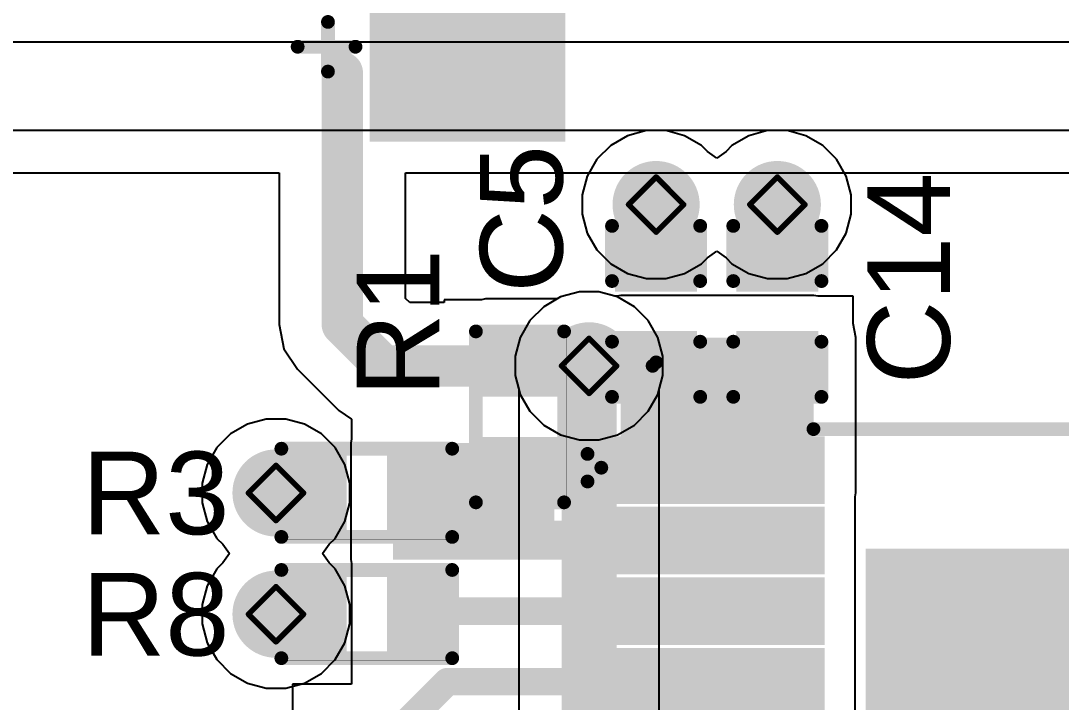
# Model space of a CAD drawing. Header units: inches. Extents: x -17.5 to 14.7, y -6.2 to 5.9.
# Drawn here: x 0.4479 to 0.8254, y 3.0005 to 3.2476 of the extents above; entities that cross this region are included whole.
import ezdxf

# ---------------------------------------------------------------- set-up
doc = ezdxf.new("R2010")
doc.units = ezdxf.units.IN
doc.header["$MEASUREMENT"] = 0
for name, color, linetype in [('Bottom Layer', 5, 'Continuous'), ('Bottom Solder', 6, 'Continuous'), ('Drill Drawing', 1, 'Continuous'), ('Ground Layer', 76, 'Continuous'), ('Power Layer', 16, 'Continuous'), ('Top Layer', 1, 'Continuous'), ('Top Overlay', 2, 'Continuous'), ('Top Paste', 8, 'Continuous'), ('Top Solder', 216, 'Continuous'), ('Via Holes', 16, 'Continuous')]:
    doc.layers.add(name, color=color, linetype=linetype)
doc.styles.add('Arial', font='', dxfattribs={"height": 0.2})
doc.styles.get('Arial').set_extended_font_data('Arial')

# ---------------------------------------------------------------- blocks, each defined once
blk = doc.blocks.new('20_HTSSOP_82')
at = {"layer": 'Top Layer'}
for points in [[(-0.15196845, 0.1234252), (-0.08188975, 0.1234252), (-0.08188975, 0.1068898), (-0.15196845, 0.1068898)], [(-0.15196845, 0.0978346), (-0.08188975, 0.0978346), (-0.08188975, 0.0812992), (-0.15196845, 0.0812992)], [(-0.0590551, 0.08267715), (0.0590551, 0.08267715), (0.0590551, -0.08267715), (-0.0590551, -0.08267715)], [(-0.15196845, 0.0722441), (-0.08188975, 0.0722441), (-0.08188975, 0.0557087), (-0.15196845, 0.0557087)], [(-0.15196845, 0.0466535), (-0.08188975, 0.0466535), (-0.08188975, 0.0301181), (-0.15196845, 0.0301181)]]:
    blk.add_hatch(color=1, dxfattribs=at).paths.add_polyline_path(points)
at = {"layer": 'Top Paste'}
for points in [[(-0.15196845, 0.1234252), (-0.08188975, 0.1234252), (-0.08188975, 0.1068898), (-0.15196845, 0.1068898)], [(-0.15196845, 0.0978346), (-0.08188975, 0.0978346), (-0.08188975, 0.0812992), (-0.15196845, 0.0812992)], [(-0.0590551, 0.08267715), (0.0590551, 0.08267715), (0.0590551, -0.08267715), (-0.0590551, -0.08267715)], [(-0.15196845, 0.0722441), (-0.08188975, 0.0722441), (-0.08188975, 0.0557087), (-0.15196845, 0.0557087)], [(-0.15196845, 0.0466535), (-0.08188975, 0.0466535), (-0.08188975, 0.0301181), (-0.15196845, 0.0301181)]]:
    blk.add_hatch(color=8, dxfattribs=at).paths.add_polyline_path(points)
at = {"layer": 'Top Solder'}
for points in [[(-0.15596845, 0.1274252), (-0.07788975, 0.1274252), (-0.07788975, 0.1028898), (-0.15596845, 0.1028898)], [(-0.15596845, 0.1018346), (-0.07788975, 0.1018346), (-0.07788975, 0.0772992), (-0.15596845, 0.0772992)], [(-0.0630551, 0.08667715), (0.0630551, 0.08667715), (0.0630551, -0.08667715), (-0.0630551, -0.08667715)], [(-0.15596845, 0.0762441), (-0.07788975, 0.0762441), (-0.07788975, 0.0517087), (-0.15596845, 0.0517087)], [(-0.15596845, 0.0506535), (-0.07788975, 0.0506535), (-0.07788975, 0.0261181), (-0.15596845, 0.0261181)]]:
    blk.add_hatch(color=216, dxfattribs=at).paths.add_polyline_path(points)
at = {"layer": 'Top Overlay'}
for points in [[(-0.082, 0.13, 0.005, 0.005, 0), (0.077, 0.13, 0.005, 0.005, 0)], [(-0.164, 0.121, 0.005, 0.005, 0), (-0.159, 0.116, 0.005, 0.005, 0)], [(-0.164, 0.111, 0.005, 0.005, 0), (-0.164, 0.121, 0.005, 0.005, 0)], [(-0.164, 0.111, 0.005, 0.005, 0), (-0.159, 0.116, 0.005, 0.005, 0)]]:
    blk.add_lwpolyline(points, format="xyseb", dxfattribs=at)
for points in [[(-0.08325, 0.13, 0.0025, 0.0025, 1), (-0.08075, 0.13, 0.0025, 0.0025, 1)], [(-0.16525, 0.121, 0.0025, 0.0025, 1), (-0.16275, 0.121, 0.0025, 0.0025, 1)], [(-0.16525, 0.121, 0.0025, 0.0025, 1), (-0.16275, 0.121, 0.0025, 0.0025, 1)], [(-0.16025, 0.116, 0.0025, 0.0025, 1), (-0.15775, 0.116, 0.0025, 0.0025, 1)], [(-0.16025, 0.116, 0.0025, 0.0025, 1), (-0.15775, 0.116, 0.0025, 0.0025, 1)], [(-0.16525, 0.111, 0.0025, 0.0025, 1), (-0.16275, 0.111, 0.0025, 0.0025, 1)], [(-0.16525, 0.111, 0.0025, 0.0025, 1), (-0.16275, 0.111, 0.0025, 0.0025, 1)]]:
    blk.add_lwpolyline(points, format="xyseb", close=True, dxfattribs=at)
blk = doc.blocks.new('R___0402_120')
at = {"layer": 'Top Layer'}
for points in [[(-0.0275, -0.0125), (-0.0275, 0.0125), (-0.009499999999999998, 0.0125), (-0.009500000000000001, -0.0125)], [(0.009499999999999998, -0.0125), (0.009500000000000001, 0.0125), (0.0275, 0.0125), (0.0275, -0.0125)]]:
    blk.add_hatch(color=1, dxfattribs=at).paths.add_polyline_path(points)
at = {"layer": 'Top Paste'}
for points in [[(-0.0275, -0.0125), (-0.0275, 0.0125), (-0.009499999999999998, 0.0125), (-0.009500000000000001, -0.0125)], [(0.009499999999999998, -0.0125), (0.009500000000000001, 0.0125), (0.0275, 0.0125), (0.0275, -0.0125)]]:
    blk.add_hatch(color=8, dxfattribs=at).paths.add_polyline_path(points)
at = {"layer": 'Top Solder'}
for points in [[(-0.0296654, -0.0146654), (-0.0296654, 0.0146654), (-0.007334599999999998, 0.0146654), (-0.007334600000000002, -0.0146654)], [(0.007334599999999998, -0.0146654), (0.007334600000000002, 0.0146654), (0.0296654, 0.0146654), (0.0296654, -0.0146654)]]:
    blk.add_hatch(color=216, dxfattribs=at).paths.add_polyline_path(points)
at = {"layer": 'Top Overlay'}
for points in [[(-0.031, -0.016, 0.005, 0.005, 0), (-0.031, 0.016, 0.005, 0.005, 0)], [(-0.031, 0.016, 0.005, 0.005, 0), (0.031, 0.016, 0.005, 0.005, 0)], [(0.031, -0.016, 0.005, 0.005, 0), (0.031, 0.016, 0.005, 0.005, 0)], [(-0.031, -0.016, 0.005, 0.005, 0), (0.031, -0.016, 0.005, 0.005, 0)], [(-0.032, -0.017, 0.000127, 0.000127, 0), (0.032, -0.017, 0.000127, 0.000127, 0)]]:
    blk.add_lwpolyline(points, format="xyseb", dxfattribs=at)
for points in [[(-0.03225, 0.016, 0.0025, 0.0025, 1), (-0.02975, 0.016, 0.0025, 0.0025, 1)], [(-0.03225, 0.016, 0.0025, 0.0025, 1), (-0.02975, 0.016, 0.0025, 0.0025, 1)], [(0.02975, 0.016, 0.0025, 0.0025, 1), (0.03225, 0.016, 0.0025, 0.0025, 1)], [(0.02975, 0.016, 0.0025, 0.0025, 1), (0.03225, 0.016, 0.0025, 0.0025, 1)], [(-0.03225, -0.016, 0.0025, 0.0025, 1), (-0.02975, -0.016, 0.0025, 0.0025, 1)], [(-0.03225, -0.016, 0.0025, 0.0025, 1), (-0.02975, -0.016, 0.0025, 0.0025, 1)], [(0.02975, -0.016, 0.0025, 0.0025, 1), (0.03225, -0.016, 0.0025, 0.0025, 1)], [(0.02975, -0.016, 0.0025, 0.0025, 1), (0.03225, -0.016, 0.0025, 0.0025, 1)], [(-0.0320317, -0.017, 6.35e-05, 6.35e-05, 1), (-0.0319683, -0.017, 6.35e-05, 6.35e-05, 1)], [(0.0319683, -0.017, 6.35e-05, 6.35e-05, 1), (0.0320317, -0.017, 6.35e-05, 6.35e-05, 1)]]:
    blk.add_lwpolyline(points, format="xyseb", close=True, dxfattribs=at)
blk = doc.blocks.new('R___0402_125')
at = {"layer": 'Top Layer'}
for points in [[(-0.0275, -0.0125), (-0.0275, 0.0125), (-0.009499999999999998, 0.0125), (-0.009500000000000001, -0.0125)], [(0.009499999999999998, -0.0125), (0.009500000000000001, 0.0125), (0.0275, 0.0125), (0.0275, -0.0125)]]:
    blk.add_hatch(color=1, dxfattribs=at).paths.add_polyline_path(points)
at = {"layer": 'Top Paste'}
for points in [[(-0.0275, -0.0125), (-0.0275, 0.0125), (-0.009499999999999998, 0.0125), (-0.009500000000000001, -0.0125)], [(0.009499999999999998, -0.0125), (0.009500000000000001, 0.0125), (0.0275, 0.0125), (0.0275, -0.0125)]]:
    blk.add_hatch(color=8, dxfattribs=at).paths.add_polyline_path(points)
at = {"layer": 'Top Solder'}
for points in [[(-0.0296654, -0.0146654), (-0.0296654, 0.0146654), (-0.007334599999999998, 0.0146654), (-0.007334600000000002, -0.0146654)], [(0.007334599999999998, -0.0146654), (0.007334600000000002, 0.0146654), (0.0296654, 0.0146654), (0.0296654, -0.0146654)]]:
    blk.add_hatch(color=216, dxfattribs=at).paths.add_polyline_path(points)
at = {"layer": 'Top Overlay'}
for points in [[(-0.031, -0.016, 0.005, 0.005, 0), (-0.031, 0.016, 0.005, 0.005, 0)], [(-0.031, 0.016, 0.005, 0.005, 0), (0.031, 0.016, 0.005, 0.005, 0)], [(0.031, -0.016, 0.005, 0.005, 0), (0.031, 0.016, 0.005, 0.005, 0)], [(-0.031, -0.016, 0.005, 0.005, 0), (0.031, -0.016, 0.005, 0.005, 0)], [(-0.032, -0.017, 0.000127, 0.000127, 0), (0.032, -0.017, 0.000127, 0.000127, 0)]]:
    blk.add_lwpolyline(points, format="xyseb", dxfattribs=at)
for points in [[(-0.03225, 0.016, 0.0025, 0.0025, 1), (-0.02975, 0.016, 0.0025, 0.0025, 1)], [(-0.03225, 0.016, 0.0025, 0.0025, 1), (-0.02975, 0.016, 0.0025, 0.0025, 1)], [(0.02975, 0.016, 0.0025, 0.0025, 1), (0.03225, 0.016, 0.0025, 0.0025, 1)], [(0.02975, 0.016, 0.0025, 0.0025, 1), (0.03225, 0.016, 0.0025, 0.0025, 1)], [(-0.03225, -0.016, 0.0025, 0.0025, 1), (-0.02975, -0.016, 0.0025, 0.0025, 1)], [(-0.03225, -0.016, 0.0025, 0.0025, 1), (-0.02975, -0.016, 0.0025, 0.0025, 1)], [(0.02975, -0.016, 0.0025, 0.0025, 1), (0.03225, -0.016, 0.0025, 0.0025, 1)], [(0.02975, -0.016, 0.0025, 0.0025, 1), (0.03225, -0.016, 0.0025, 0.0025, 1)], [(-0.0320317, -0.017, 6.35e-05, 6.35e-05, 1), (-0.0319683, -0.017, 6.35e-05, 6.35e-05, 1)], [(0.0319683, -0.017, 6.35e-05, 6.35e-05, 1), (0.0320317, -0.017, 6.35e-05, 6.35e-05, 1)]]:
    blk.add_lwpolyline(points, format="xyseb", close=True, dxfattribs=at)
blk = doc.blocks.new('R___0402_127')
at = {"layer": 'Top Layer'}
for points in [[(-0.0275, -0.0125), (-0.0275, 0.0125), (-0.009499999999999998, 0.0125), (-0.009500000000000001, -0.0125)], [(0.009499999999999998, -0.0125), (0.009500000000000001, 0.0125), (0.0275, 0.0125), (0.0275, -0.0125)]]:
    blk.add_hatch(color=1, dxfattribs=at).paths.add_polyline_path(points)
at = {"layer": 'Top Paste'}
for points in [[(-0.0275, -0.0125), (-0.0275, 0.0125), (-0.009499999999999998, 0.0125), (-0.009500000000000001, -0.0125)], [(0.009499999999999998, -0.0125), (0.009500000000000001, 0.0125), (0.0275, 0.0125), (0.0275, -0.0125)]]:
    blk.add_hatch(color=8, dxfattribs=at).paths.add_polyline_path(points)
at = {"layer": 'Top Solder'}
for points in [[(-0.0296654, -0.0146654), (-0.0296654, 0.0146654), (-0.007334599999999998, 0.0146654), (-0.007334600000000002, -0.0146654)], [(0.007334599999999998, -0.0146654), (0.007334600000000002, 0.0146654), (0.0296654, 0.0146654), (0.0296654, -0.0146654)]]:
    blk.add_hatch(color=216, dxfattribs=at).paths.add_polyline_path(points)
at = {"layer": 'Top Overlay'}
for points in [[(-0.031, 0.016, 0.005, 0.005, 0), (0.031, 0.016, 0.005, 0.005, 0)], [(-0.031, 0.016, 0.005, 0.005, 0), (-0.031, -0.016, 0.005, 0.005, 0)], [(0.031, 0.016, 0.005, 0.005, 0), (0.031, -0.016, 0.005, 0.005, 0)], [(-0.031, -0.016, 0.005, 0.005, 0), (0.031, -0.016, 0.005, 0.005, 0)], [(-0.032, -0.017, 0.000127, 0.000127, 0), (0.032, -0.017, 0.000127, 0.000127, 0)]]:
    blk.add_lwpolyline(points, format="xyseb", dxfattribs=at)
for points in [[(-0.03225, 0.016, 0.0025, 0.0025, 1), (-0.02975, 0.016, 0.0025, 0.0025, 1)], [(-0.03225, 0.016, 0.0025, 0.0025, 1), (-0.02975, 0.016, 0.0025, 0.0025, 1)], [(0.02975, 0.016, 0.0025, 0.0025, 1), (0.03225, 0.016, 0.0025, 0.0025, 1)], [(0.02975, 0.016, 0.0025, 0.0025, 1), (0.03225, 0.016, 0.0025, 0.0025, 1)], [(-0.03225, -0.016, 0.0025, 0.0025, 1), (-0.02975, -0.016, 0.0025, 0.0025, 1)], [(-0.03225, -0.016, 0.0025, 0.0025, 1), (-0.02975, -0.016, 0.0025, 0.0025, 1)], [(0.02975, -0.016, 0.0025, 0.0025, 1), (0.03225, -0.016, 0.0025, 0.0025, 1)], [(0.02975, -0.016, 0.0025, 0.0025, 1), (0.03225, -0.016, 0.0025, 0.0025, 1)], [(-0.0320317, -0.017, 6.35e-05, 6.35e-05, 1), (-0.0319683, -0.017, 6.35e-05, 6.35e-05, 1)], [(0.0319683, -0.017, 6.35e-05, 6.35e-05, 1), (0.0320317, -0.017, 6.35e-05, 6.35e-05, 1)]]:
    blk.add_lwpolyline(points, format="xyseb", close=True, dxfattribs=at)
blk = doc.blocks.new('C___0402_205')
at = {"layer": 'Top Layer'}
for points in [[(-0.0275, -0.0125), (-0.0275, 0.0125), (-0.009500000000000003, 0.0125), (-0.009499999999999996, -0.0125)], [(0.009500000000000003, -0.0125), (0.009499999999999996, 0.0125), (0.0275, 0.0125), (0.0275, -0.0125)]]:
    blk.add_hatch(color=1, dxfattribs=at).paths.add_polyline_path(points)
at = {"layer": 'Top Paste'}
for points in [[(-0.0275, -0.0125), (-0.0275, 0.0125), (-0.009500000000000003, 0.0125), (-0.009499999999999996, -0.0125)], [(0.009500000000000003, -0.0125), (0.009499999999999996, 0.0125), (0.0275, 0.0125), (0.0275, -0.0125)]]:
    blk.add_hatch(color=8, dxfattribs=at).paths.add_polyline_path(points)
at = {"layer": 'Top Solder'}
for points in [[(-0.0298622, -0.0148622), (-0.0298622, 0.0148622), (-0.007137800000000003, 0.0148622), (-0.007137799999999997, -0.0148622)], [(0.007137800000000003, -0.0148622), (0.007137799999999997, 0.0148622), (0.0298622, 0.0148622), (0.0298622, -0.0148622)]]:
    blk.add_hatch(color=216, dxfattribs=at).paths.add_polyline_path(points)
at = {"layer": 'Top Overlay'}
for points in [[(-0.011, 0.016, 0.005, 0.005, 0), (-0.031, 0.016, 0.005, 0.005, 0)], [(-0.031, -0.016, 0.005, 0.005, 0), (-0.031, 0.016, 0.005, 0.005, 0)], [(0.031, 0.016, 0.005, 0.005, 0), (0.011, 0.016, 0.005, 0.005, 0)], [(0.031, -0.016, 0.005, 0.005, 0), (0.031, 0.016, 0.005, 0.005, 0)], [(-0.011, -0.016, 0.005, 0.005, 0), (-0.031, -0.016, 0.005, 0.005, 0)], [(0.031, -0.016, 0.005, 0.005, 0), (0.011, -0.016, 0.005, 0.005, 0)]]:
    blk.add_lwpolyline(points, format="xyseb", dxfattribs=at)
for points in [[(-0.03225, 0.016, 0.0025, 0.0025, 1), (-0.02975, 0.016, 0.0025, 0.0025, 1)], [(-0.03225, 0.016, 0.0025, 0.0025, 1), (-0.02975, 0.016, 0.0025, 0.0025, 1)], [(-0.01225, 0.016, 0.0025, 0.0025, 1), (-0.00975, 0.016, 0.0025, 0.0025, 1)], [(0.00975, 0.016, 0.0025, 0.0025, 1), (0.01225, 0.016, 0.0025, 0.0025, 1)], [(0.02975, 0.016, 0.0025, 0.0025, 1), (0.03225, 0.016, 0.0025, 0.0025, 1)], [(0.02975, 0.016, 0.0025, 0.0025, 1), (0.03225, 0.016, 0.0025, 0.0025, 1)], [(-0.03225, -0.016, 0.0025, 0.0025, 1), (-0.02975, -0.016, 0.0025, 0.0025, 1)], [(-0.03225, -0.016, 0.0025, 0.0025, 1), (-0.02975, -0.016, 0.0025, 0.0025, 1)], [(-0.01225, -0.016, 0.0025, 0.0025, 1), (-0.00975, -0.016, 0.0025, 0.0025, 1)], [(0.00975, -0.016, 0.0025, 0.0025, 1), (0.01225, -0.016, 0.0025, 0.0025, 1)], [(0.02975, -0.016, 0.0025, 0.0025, 1), (0.03225, -0.016, 0.0025, 0.0025, 1)], [(0.02975, -0.016, 0.0025, 0.0025, 1), (0.03225, -0.016, 0.0025, 0.0025, 1)]]:
    blk.add_lwpolyline(points, format="xyseb", close=True, dxfattribs=at)
blk = doc.blocks.new('C___0402_214')
at = {"layer": 'Top Layer'}
for points in [[(-0.0275, -0.0125), (-0.0275, 0.0125), (-0.009500000000000003, 0.0125), (-0.009499999999999996, -0.0125)], [(0.009500000000000003, -0.0125), (0.009499999999999996, 0.0125), (0.0275, 0.0125), (0.0275, -0.0125)]]:
    blk.add_hatch(color=1, dxfattribs=at).paths.add_polyline_path(points)
at = {"layer": 'Top Paste'}
for points in [[(-0.0275, -0.0125), (-0.0275, 0.0125), (-0.009500000000000003, 0.0125), (-0.009499999999999996, -0.0125)], [(0.009500000000000003, -0.0125), (0.009499999999999996, 0.0125), (0.0275, 0.0125), (0.0275, -0.0125)]]:
    blk.add_hatch(color=8, dxfattribs=at).paths.add_polyline_path(points)
at = {"layer": 'Top Solder'}
for points in [[(-0.0298622, -0.0148622), (-0.0298622, 0.0148622), (-0.007137800000000003, 0.0148622), (-0.007137799999999997, -0.0148622)], [(0.007137800000000003, -0.0148622), (0.007137799999999997, 0.0148622), (0.0298622, 0.0148622), (0.0298622, -0.0148622)]]:
    blk.add_hatch(color=216, dxfattribs=at).paths.add_polyline_path(points)
at = {"layer": 'Top Overlay'}
for points in [[(-0.011, 0.016, 0.005, 0.005, 0), (-0.031, 0.016, 0.005, 0.005, 0)], [(-0.031, -0.016, 0.005, 0.005, 0), (-0.031, 0.016, 0.005, 0.005, 0)], [(0.031, 0.016, 0.005, 0.005, 0), (0.011, 0.016, 0.005, 0.005, 0)], [(0.031, -0.016, 0.005, 0.005, 0), (0.031, 0.016, 0.005, 0.005, 0)], [(-0.011, -0.016, 0.005, 0.005, 0), (-0.031, -0.016, 0.005, 0.005, 0)], [(0.031, -0.016, 0.005, 0.005, 0), (0.011, -0.016, 0.005, 0.005, 0)]]:
    blk.add_lwpolyline(points, format="xyseb", dxfattribs=at)
for points in [[(-0.03225, 0.016, 0.0025, 0.0025, 1), (-0.02975, 0.016, 0.0025, 0.0025, 1)], [(-0.03225, 0.016, 0.0025, 0.0025, 1), (-0.02975, 0.016, 0.0025, 0.0025, 1)], [(-0.01225, 0.016, 0.0025, 0.0025, 1), (-0.00975, 0.016, 0.0025, 0.0025, 1)], [(0.00975, 0.016, 0.0025, 0.0025, 1), (0.01225, 0.016, 0.0025, 0.0025, 1)], [(0.02975, 0.016, 0.0025, 0.0025, 1), (0.03225, 0.016, 0.0025, 0.0025, 1)], [(0.02975, 0.016, 0.0025, 0.0025, 1), (0.03225, 0.016, 0.0025, 0.0025, 1)], [(-0.03225, -0.016, 0.0025, 0.0025, 1), (-0.02975, -0.016, 0.0025, 0.0025, 1)], [(-0.03225, -0.016, 0.0025, 0.0025, 1), (-0.02975, -0.016, 0.0025, 0.0025, 1)], [(-0.01225, -0.016, 0.0025, 0.0025, 1), (-0.00975, -0.016, 0.0025, 0.0025, 1)], [(0.00975, -0.016, 0.0025, 0.0025, 1), (0.01225, -0.016, 0.0025, 0.0025, 1)], [(0.02975, -0.016, 0.0025, 0.0025, 1), (0.03225, -0.016, 0.0025, 0.0025, 1)], [(0.02975, -0.016, 0.0025, 0.0025, 1), (0.03225, -0.016, 0.0025, 0.0025, 1)]]:
    blk.add_lwpolyline(points, format="xyseb", close=True, dxfattribs=at)
blk = doc.blocks.new('50SVPF10M_216')
at = {"layer": 'Top Layer'}
blk.add_hatch(color=1, dxfattribs=at).paths.add_polyline_path([(-0.17913385, 0.03149605), (-0.04133855, 0.03149605), (-0.04133855, -0.03149605), (-0.17913385, -0.03149605)])
at = {"layer": 'Top Paste'}
blk.add_hatch(color=8, dxfattribs=at).paths.add_polyline_path([(-0.17913385, 0.03149605), (-0.04133855, 0.03149605), (-0.04133855, -0.03149605), (-0.17913385, -0.03149605)])
at = {"layer": 'Top Solder'}
blk.add_hatch(color=216, dxfattribs=at).paths.add_polyline_path([(-0.18313385, 0.03549605), (-0.03733855, 0.03549605), (-0.03733855, -0.03549605), (-0.18313385, -0.03549605)])
at = {"layer": 'Top Overlay'}
for points in [[(-0.1487599, 0.0616888, 0.005, 0.005, 0), (-0.1487599, 0.0406888, 0.005, 0.005, 0)], [(-0.1577599, 0.0506888, 0.005, 0.005, 0), (-0.1397599, 0.0506888, 0.005, 0.005, 0)]]:
    blk.add_lwpolyline(points, format="xyseb", dxfattribs=at)
for points in [[(-0.1500099, 0.0616888, 0.0025, 0.0025, 1), (-0.1475099, 0.0616888, 0.0025, 0.0025, 1)], [(-0.1590099, 0.0506888, 0.0025, 0.0025, 1), (-0.1565099, 0.0506888, 0.0025, 0.0025, 1)], [(-0.1410099, 0.0506888, 0.0025, 0.0025, 1), (-0.1385099, 0.0506888, 0.0025, 0.0025, 1)], [(-0.1500099, 0.0406888, 0.0025, 0.0025, 1), (-0.1475099, 0.0406888, 0.0025, 0.0025, 1)]]:
    blk.add_lwpolyline(points, format="xyseb", close=True, dxfattribs=at)

msp = doc.modelspace()

# ---------------------------------------------------------------- hatches: boundary and pattern name
at = {"layer": 'Bottom Layer'}
h = msp.add_hatch(color=5, dxfattribs=at)
edge = h.paths.add_edge_path()
edge.add_arc((0.6783929, 3.181), 0.011811, 0, 360)
h = msp.add_hatch(color=5, dxfattribs=at)
edge = h.paths.add_edge_path()
edge.add_arc((0.7223929, 3.181), 0.011811, 0, 360)
h = msp.add_hatch(color=5, dxfattribs=at)
edge = h.paths.add_edge_path()
edge.add_arc((0.6540631, 3.1225), 0.011811, 0, 360)
h = msp.add_hatch(color=5, dxfattribs=at)
edge = h.paths.add_edge_path()
edge.add_arc((0.5404548, 3.0764029), 0.011811, 0, 360)
h = msp.add_hatch(color=5, dxfattribs=at)
edge = h.paths.add_edge_path()
edge.add_arc((0.5404548, 3.0324256), 0.011811, 0, 360)
at = {"layer": 'Bottom Solder'}
h = msp.add_hatch(color=6, dxfattribs=at)
edge = h.paths.add_edge_path()
edge.add_arc((0.6783929, 3.181), 0.015811, 0, 360)
h = msp.add_hatch(color=6, dxfattribs=at)
edge = h.paths.add_edge_path()
edge.add_arc((0.7223929, 3.181), 0.015811, 0, 360)
h = msp.add_hatch(color=6, dxfattribs=at)
edge = h.paths.add_edge_path()
edge.add_arc((0.6540631, 3.1225), 0.015811, 0, 360)
h = msp.add_hatch(color=6, dxfattribs=at)
edge = h.paths.add_edge_path()
edge.add_arc((0.5404548, 3.0764029), 0.015811, 0, 360)
h = msp.add_hatch(color=6, dxfattribs=at)
edge = h.paths.add_edge_path()
edge.add_arc((0.5404548, 3.0324256), 0.015811, 0, 360)
at = {"layer": 'Ground Layer'}
h = msp.add_hatch(color=76, dxfattribs=at)
edge = h.paths.add_edge_path()
edge.add_arc((0.6783929, 3.181), 0.011811, 0, 360)
h = msp.add_hatch(color=76, dxfattribs=at)
edge = h.paths.add_edge_path()
edge.add_arc((0.7223929, 3.181), 0.011811, 0, 360)
h = msp.add_hatch(color=76, dxfattribs=at)
edge = h.paths.add_edge_path()
edge.add_arc((0.6540631, 3.1225), 0.011811, 0, 360)
h = msp.add_hatch(color=76, dxfattribs=at)
edge = h.paths.add_edge_path()
edge.add_arc((0.5404548, 3.0764029), 0.011811, 0, 360)
h = msp.add_hatch(color=76, dxfattribs=at)
edge = h.paths.add_edge_path()
edge.add_arc((0.5404548, 3.0324256), 0.011811, 0, 360)
at = {"layer": 'Power Layer'}
h = msp.add_hatch(color=16, dxfattribs=at)
edge = h.paths.add_edge_path()
edge.add_arc((0.6783929, 3.181), 0.011811, 0, 360)
h = msp.add_hatch(color=16, dxfattribs=at)
edge = h.paths.add_edge_path()
edge.add_arc((0.7223929, 3.181), 0.011811, 0, 360)
h = msp.add_hatch(color=16, dxfattribs=at)
edge = h.paths.add_edge_path()
edge.add_arc((0.6540631, 3.1225), 0.011811, 0, 360)
h = msp.add_hatch(color=16, dxfattribs=at)
edge = h.paths.add_edge_path()
edge.add_arc((0.5404548, 3.0764029), 0.011811, 0, 360)
h = msp.add_hatch(color=16, dxfattribs=at)
edge = h.paths.add_edge_path()
edge.add_arc((0.5404548, 3.0324256), 0.011811, 0, 360)
at = {"layer": 'Top Layer'}
h = msp.add_hatch(color=1, dxfattribs=at)
edge = h.paths.add_edge_path()
edge.add_arc((0.6783929, 3.181), 0.011811, 0, 360)
h = msp.add_hatch(color=1, dxfattribs=at)
edge = h.paths.add_edge_path()
edge.add_arc((0.7223929, 3.181), 0.011811, 0, 360)
for points in [[(0.6665939, 3.1607667), (0.6901971, 3.1607667), (0.6901971, 3.1809999), (0.6665939, 3.1809999)], [(0.7105939, 3.1607667), (0.7341971, 3.1607667), (0.7341971, 3.1809999), (0.7105939, 3.1809999)], [(0.6165, 3.1135), (0.7356134, 3.1135), (0.7356134, 3.1315), (0.6165, 3.1315)], [(0.6655346, 3.0764557), (0.7356134, 3.0764557), (0.7356134, 3.1327667), (0.6655346, 3.1327667)], [(0.5829009, 3.0522431), (0.6414999, 3.0522431), (0.6414999, 3.0944999), (0.5829009, 3.0944999)], [(0.5606882, 3.0646038), (0.5606882, 3.088207), (0.540455, 3.088207), (0.540455, 3.0646038)], [(0.5829009, 3.0522431), (0.7005739, 3.0522431), (0.7005739, 3.0663941), (0.5829009, 3.0663941)], [(0.5606882, 3.0206265), (0.5606882, 3.0442297), (0.540455, 3.0442297), (0.540455, 3.0206265)]]:
    msp.add_hatch(color=1, dxfattribs=at).paths.add_polyline_path(points)
h = msp.add_hatch(color=1, dxfattribs=at)
edge = h.paths.add_edge_path()
edge.add_arc((0.6540631, 3.1225), 0.011811, 0, 360)
h = msp.add_hatch(color=1, dxfattribs=at)
edge = h.paths.add_edge_path()
edge.add_arc((0.5404548, 3.0764029), 0.011811, 0, 360)
h = msp.add_hatch(color=1, dxfattribs=at)
edge = h.paths.add_edge_path()
edge.add_arc((0.5404548, 3.0324256), 0.011811, 0, 360)
at = {"layer": 'Top Solder'}
h = msp.add_hatch(color=216, dxfattribs=at)
edge = h.paths.add_edge_path()
edge.add_arc((0.6783929, 3.181), 0.015811, 0, 360)
h = msp.add_hatch(color=216, dxfattribs=at)
edge = h.paths.add_edge_path()
edge.add_arc((0.7223929, 3.181), 0.015811, 0, 360)
h = msp.add_hatch(color=216, dxfattribs=at)
edge = h.paths.add_edge_path()
edge.add_arc((0.6540631, 3.1225), 0.015811, 0, 360)
h = msp.add_hatch(color=216, dxfattribs=at)
edge = h.paths.add_edge_path()
edge.add_arc((0.5404548, 3.0764029), 0.015811, 0, 360)
h = msp.add_hatch(color=216, dxfattribs=at)
edge = h.paths.add_edge_path()
edge.add_arc((0.5404548, 3.0324256), 0.015811, 0, 360)
at = {"layer": 'Via Holes'}
h = msp.add_hatch(color=7, dxfattribs=at)
edge = h.paths.add_edge_path()
edge.add_arc((0.6783929, 3.181), 0.0059055, 0, 360)
h = msp.add_hatch(color=7, dxfattribs=at)
edge = h.paths.add_edge_path()
edge.add_arc((0.7223929, 3.181), 0.0059055, 0, 360)
h = msp.add_hatch(color=7, dxfattribs=at)
edge = h.paths.add_edge_path()
edge.add_arc((0.6540631, 3.1225), 0.0059055, 0, 360)
h = msp.add_hatch(color=7, dxfattribs=at)
edge = h.paths.add_edge_path()
edge.add_arc((0.5404548, 3.0764029), 0.0059055, 0, 360)
h = msp.add_hatch(color=7, dxfattribs=at)
edge = h.paths.add_edge_path()
edge.add_arc((0.5404548, 3.0324256), 0.0059055, 0, 360)

# ---------------------------------------------------------------- linework, layer by layer
at = {"layer": 'Bottom Layer'}
for p, q in [((0.6505334, 3.149311), (0.6437144, 3.1474839)), ((0.6575928, 3.149311), (0.6505334, 3.149311)), ((0.6644118, 3.1474839), (0.6575928, 3.149311)), ((0.6437144, 3.1474839), (0.6376007, 3.1439542)), ((0.6705255, 3.1439542), (0.6644118, 3.1474839)), ((0.6376007, 3.1439542), (0.6326089, 3.1389624)), ((0.6755173, 3.1389624), (0.6705255, 3.1439542)), ((0.6326089, 3.1389624), (0.6290792, 3.1328487)), ((0.679047, 3.1328487), (0.6755173, 3.1389624)), ((0.6290792, 3.1328487), (0.6272521, 3.1260297)), ((0.6808741, 3.1260297), (0.679047, 3.1328487)), ((0.6272521, 3.1260297), (0.6272521, 3.1189703)), ((0.6808741, 3.1189703), (0.6808741, 3.1260297)), ((0.6272521, 3.1189703), (0.6290792, 3.1121513)), ((0.679047, 3.1121513), (0.6808741, 3.1189703)), ((0.6290792, 3.1121513), (0.6326089, 3.1060376)), ((0.6755173, 3.1060376), (0.679047, 3.1121513)), ((0.6326089, 3.1060376), (0.6376007, 3.1010458)), ((0.6705255, 3.1010458), (0.6755173, 3.1060376)), ((0.6376007, 3.1010458), (0.6437144, 3.0975161)), ((0.6644118, 3.0975161), (0.6705255, 3.1010458)), ((0.6437144, 3.0975161), (0.6505334, 3.095689)), ((0.6575928, 3.095689), (0.6644118, 3.0975161)), ((0.6505334, 3.095689), (0.6575928, 3.095689))]:
    msp.add_line(p, q, dxfattribs=at)
at = {"layer": 'Drill Drawing'}
for points in [[(0.6683929, 3.181, 0.002, 0.002, 0), (0.6783929, 3.191, 0.002, 0.002, 0)], [(0.6783929, 3.191, 0.002, 0.002, 0), (0.6883929, 3.181, 0.002, 0.002, 0)], [(0.7123929, 3.181, 0.002, 0.002, 0), (0.7223929, 3.191, 0.002, 0.002, 0)], [(0.7223929, 3.191, 0.002, 0.002, 0), (0.7323929, 3.181, 0.002, 0.002, 0)], [(0.6683929, 3.181, 0.002, 0.002, 0), (0.6783929, 3.171, 0.002, 0.002, 0)], [(0.6783929, 3.171, 0.002, 0.002, 0), (0.6883929, 3.181, 0.002, 0.002, 0)], [(0.7123929, 3.181, 0.002, 0.002, 0), (0.7223929, 3.171, 0.002, 0.002, 0)], [(0.7223929, 3.171, 0.002, 0.002, 0), (0.7323929, 3.181, 0.002, 0.002, 0)], [(0.6440631, 3.1225, 0.002, 0.002, 0), (0.6540631, 3.1325, 0.002, 0.002, 0)], [(0.6540631, 3.1325, 0.002, 0.002, 0), (0.6640631, 3.1225, 0.002, 0.002, 0)], [(0.6440631, 3.1225, 0.002, 0.002, 0), (0.6540631, 3.1125, 0.002, 0.002, 0)], [(0.6540631, 3.1125, 0.002, 0.002, 0), (0.6640631, 3.1225, 0.002, 0.002, 0)], [(0.5304548, 3.0764029, 0.002, 0.002, 0), (0.5404548, 3.0864029, 0.002, 0.002, 0)], [(0.5404548, 3.0864029, 0.002, 0.002, 0), (0.5504548, 3.0764029, 0.002, 0.002, 0)], [(0.5304548, 3.0764029, 0.002, 0.002, 0), (0.5404548, 3.0664029, 0.002, 0.002, 0)], [(0.5404548, 3.0664029, 0.002, 0.002, 0), (0.5504548, 3.0764029, 0.002, 0.002, 0)], [(0.5304548, 3.0324256, 0.002, 0.002, 0), (0.5404548, 3.0424256, 0.002, 0.002, 0)], [(0.5404548, 3.0424256, 0.002, 0.002, 0), (0.5504548, 3.0324256, 0.002, 0.002, 0)], [(0.5304548, 3.0324256, 0.002, 0.002, 0), (0.5404548, 3.0224256, 0.002, 0.002, 0)], [(0.5404548, 3.0224256, 0.002, 0.002, 0), (0.5504548, 3.0324256, 0.002, 0.002, 0)]]:
    msp.add_lwpolyline(points, format="xyseb", dxfattribs=at)
for points in [[(0.6778929, 3.191, 0.001, 0.001, 1), (0.6788929, 3.191, 0.001, 0.001, 1)], [(0.6778929, 3.191, 0.001, 0.001, 1), (0.6788929, 3.191, 0.001, 0.001, 1)], [(0.7218929, 3.191, 0.001, 0.001, 1), (0.7228929, 3.191, 0.001, 0.001, 1)], [(0.7218929, 3.191, 0.001, 0.001, 1), (0.7228929, 3.191, 0.001, 0.001, 1)], [(0.6678929, 3.181, 0.001, 0.001, 1), (0.6688929, 3.181, 0.001, 0.001, 1)], [(0.6678929, 3.181, 0.001, 0.001, 1), (0.6688929, 3.181, 0.001, 0.001, 1)], [(0.6878929, 3.181, 0.001, 0.001, 1), (0.6888929, 3.181, 0.001, 0.001, 1)], [(0.6878929, 3.181, 0.001, 0.001, 1), (0.6888929, 3.181, 0.001, 0.001, 1)], [(0.7118929, 3.181, 0.001, 0.001, 1), (0.7128929, 3.181, 0.001, 0.001, 1)], [(0.7118929, 3.181, 0.001, 0.001, 1), (0.7128929, 3.181, 0.001, 0.001, 1)], [(0.7318929, 3.181, 0.001, 0.001, 1), (0.7328929, 3.181, 0.001, 0.001, 1)], [(0.7318929, 3.181, 0.001, 0.001, 1), (0.7328929, 3.181, 0.001, 0.001, 1)], [(0.6778929, 3.171, 0.001, 0.001, 1), (0.6788929, 3.171, 0.001, 0.001, 1)], [(0.6778929, 3.171, 0.001, 0.001, 1), (0.6788929, 3.171, 0.001, 0.001, 1)], [(0.7218929, 3.171, 0.001, 0.001, 1), (0.7228929, 3.171, 0.001, 0.001, 1)], [(0.7218929, 3.171, 0.001, 0.001, 1), (0.7228929, 3.171, 0.001, 0.001, 1)], [(0.6535631, 3.1325, 0.001, 0.001, 1), (0.6545631, 3.1325, 0.001, 0.001, 1)], [(0.6535631, 3.1325, 0.001, 0.001, 1), (0.6545631, 3.1325, 0.001, 0.001, 1)], [(0.6435631, 3.1225, 0.001, 0.001, 1), (0.6445631, 3.1225, 0.001, 0.001, 1)], [(0.6435631, 3.1225, 0.001, 0.001, 1), (0.6445631, 3.1225, 0.001, 0.001, 1)], [(0.6635631, 3.1225, 0.001, 0.001, 1), (0.6645631, 3.1225, 0.001, 0.001, 1)], [(0.6635631, 3.1225, 0.001, 0.001, 1), (0.6645631, 3.1225, 0.001, 0.001, 1)], [(0.6535631, 3.1125, 0.001, 0.001, 1), (0.6545631, 3.1125, 0.001, 0.001, 1)], [(0.6535631, 3.1125, 0.001, 0.001, 1), (0.6545631, 3.1125, 0.001, 0.001, 1)], [(0.5399548, 3.0864029, 0.001, 0.001, 1), (0.5409548, 3.0864029, 0.001, 0.001, 1)], [(0.5399548, 3.0864029, 0.001, 0.001, 1), (0.5409548, 3.0864029, 0.001, 0.001, 1)], [(0.5299548, 3.0764029, 0.001, 0.001, 1), (0.5309548, 3.0764029, 0.001, 0.001, 1)], [(0.5299548, 3.0764029, 0.001, 0.001, 1), (0.5309548, 3.0764029, 0.001, 0.001, 1)], [(0.5499548, 3.0764029, 0.001, 0.001, 1), (0.5509548, 3.0764029, 0.001, 0.001, 1)], [(0.5499548, 3.0764029, 0.001, 0.001, 1), (0.5509548, 3.0764029, 0.001, 0.001, 1)], [(0.5399548, 3.0664029, 0.001, 0.001, 1), (0.5409548, 3.0664029, 0.001, 0.001, 1)], [(0.5399548, 3.0664029, 0.001, 0.001, 1), (0.5409548, 3.0664029, 0.001, 0.001, 1)], [(0.5399548, 3.0424256, 0.001, 0.001, 1), (0.5409548, 3.0424256, 0.001, 0.001, 1)], [(0.5399548, 3.0424256, 0.001, 0.001, 1), (0.5409548, 3.0424256, 0.001, 0.001, 1)], [(0.5299548, 3.0324256, 0.001, 0.001, 1), (0.5309548, 3.0324256, 0.001, 0.001, 1)], [(0.5299548, 3.0324256, 0.001, 0.001, 1), (0.5309548, 3.0324256, 0.001, 0.001, 1)], [(0.5499548, 3.0324256, 0.001, 0.001, 1), (0.5509548, 3.0324256, 0.001, 0.001, 1)], [(0.5499548, 3.0324256, 0.001, 0.001, 1), (0.5509548, 3.0324256, 0.001, 0.001, 1)], [(0.5399548, 3.0224256, 0.001, 0.001, 1), (0.5409548, 3.0224256, 0.001, 0.001, 1)], [(0.5399548, 3.0224256, 0.001, 0.001, 1), (0.5409548, 3.0224256, 0.001, 0.001, 1)]]:
    msp.add_lwpolyline(points, format="xyseb", close=True, dxfattribs=at)
at = {"layer": 'Ground Layer'}
for p, q in [((0.6505334, 3.149311), (0.6437144, 3.1474839)), ((0.6575928, 3.149311), (0.6505334, 3.149311)), ((0.6644118, 3.1474839), (0.6575928, 3.149311)), ((0.6437144, 3.1474839), (0.6376007, 3.1439542)), ((0.6705255, 3.1439542), (0.6644118, 3.1474839)), ((0.6376007, 3.1439542), (0.6326089, 3.1389624)), ((0.6755173, 3.1389624), (0.6705255, 3.1439542)), ((0.6326089, 3.1389624), (0.6290792, 3.1328487)), ((0.679047, 3.1328487), (0.6755173, 3.1389624)), ((0.6290792, 3.1328487), (0.6272521, 3.1260297)), ((0.6808741, 3.1260297), (0.679047, 3.1328487)), ((0.6272521, 3.1260297), (0.6272521, 3.1189703)), ((0.6808741, 3.1189703), (0.6808741, 3.1260297)), ((0.6272521, 3.1189703), (0.6290792, 3.1121513)), ((0.679047, 3.1121513), (0.6808741, 3.1189703)), ((0.6290792, 3.1121513), (0.6326089, 3.1060376)), ((0.6755173, 3.1060376), (0.679047, 3.1121513)), ((0.6326089, 3.1060376), (0.6376007, 3.1010458)), ((0.6705255, 3.1010458), (0.6755173, 3.1060376)), ((0.6376007, 3.1010458), (0.6437144, 3.0975161)), ((0.6644118, 3.0975161), (0.6705255, 3.1010458)), ((0.6437144, 3.0975161), (0.6505334, 3.095689)), ((0.6575928, 3.095689), (0.6644118, 3.0975161)), ((0.6505334, 3.095689), (0.6575928, 3.095689))]:
    msp.add_line(p, q, dxfattribs=at)
at = {"layer": 'Power Layer'}
for p, q in [((-0.5827725, 3.24), (1.3493459, 3.2399999)), ((0.6680442, 3.2059839), (0.6619305, 3.2024542)), ((0.6748632, 3.207811), (0.6680442, 3.2059839)), ((0.6819226, 3.207811), (0.6748632, 3.207811)), ((0.6887416, 3.2059839), (0.6819226, 3.207811)), ((0.6948553, 3.2024542), (0.6887416, 3.2059839)), ((0.7120442, 3.2059839), (0.7059305, 3.2024542)), ((0.7188632, 3.207811), (0.7120442, 3.2059839)), ((0.7259226, 3.207811), (0.7188632, 3.207811)), ((0.7327416, 3.2059839), (0.7259226, 3.207811)), ((0.7388553, 3.2024542), (0.7327416, 3.2059839)), ((0.6619305, 3.2024542), (0.6569387, 3.1974624)), ((0.6970264, 3.2002831), (0.6948553, 3.2024542)), ((0.7059305, 3.2024542), (0.7037594, 3.2002831)), ((0.7438471, 3.1974624), (0.7388553, 3.2024542)), ((0.7003929, 3.197856), (0.6970264, 3.2002831)), ((0.7037594, 3.2002831), (0.7003929, 3.197856)), ((0.6569387, 3.1974624), (0.653409, 3.1913487)), ((0.7473768, 3.1913487), (0.7438471, 3.1974624)), ((0.653409, 3.1913487), (0.6515819, 3.1845297)), ((0.7492039, 3.1845297), (0.7473768, 3.1913487)), ((0.6515819, 3.1845297), (0.6515819, 3.1774703)), ((0.7492039, 3.1774703), (0.7492039, 3.1845297)), ((0.6515819, 3.1774703), (0.653409, 3.1706513)), ((0.7473768, 3.1706513), (0.7492039, 3.1774703)), ((0.653409, 3.1706513), (0.6569387, 3.1645376)), ((0.7438471, 3.1645376), (0.7473768, 3.1706513)), ((0.6569387, 3.1645376), (0.6619305, 3.1595458)), ((0.6970264, 3.1617169), (0.7003929, 3.164144)), ((0.7003929, 3.164144), (0.7037594, 3.1617169)), ((0.7388553, 3.1595458), (0.7438471, 3.1645376)), ((0.6948553, 3.1595458), (0.6970264, 3.1617169)), ((0.7037594, 3.1617169), (0.7059305, 3.1595458)), ((0.6619305, 3.1595458), (0.6680442, 3.1560161)), ((0.6887416, 3.1560161), (0.6948553, 3.1595458)), ((0.7059305, 3.1595458), (0.7120442, 3.1560161)), ((0.7327416, 3.1560161), (0.7388553, 3.1595458)), ((0.6680442, 3.1560161), (0.6748632, 3.154189)), ((0.6748632, 3.154189), (0.6819226, 3.154189)), ((0.6819226, 3.154189), (0.6887416, 3.1560161)), ((0.7120442, 3.1560161), (0.7188632, 3.154189)), ((0.7188632, 3.154189), (0.7259226, 3.154189)), ((0.7259226, 3.154189), (0.7327416, 3.1560161)), ((0.6505334, 3.149311), (0.6437144, 3.1474839)), ((0.6575928, 3.149311), (0.6505334, 3.149311)), ((0.6644118, 3.1474839), (0.6575928, 3.149311)), ((0.6437144, 3.1474839), (0.6376007, 3.1439542)), ((0.6705255, 3.1439542), (0.6644118, 3.1474839)), ((0.6376007, 3.1439542), (0.6326089, 3.1389624)), ((0.6755173, 3.1389624), (0.6705255, 3.1439542)), ((0.6326089, 3.1389624), (0.6290792, 3.1328487)), ((0.679047, 3.1328487), (0.6755173, 3.1389624)), ((0.6290792, 3.1328487), (0.6272521, 3.1260297)), ((0.6808741, 3.1260297), (0.679047, 3.1328487)), ((0.6272521, 3.1260297), (0.6272521, 3.1189703)), ((0.6808741, 3.1189703), (0.6808741, 3.1260297)), ((0.6272521, 3.1189703), (0.6285733, 3.1140394)), ((0.6795529, 3.1140394), (0.6808741, 3.1189703)), ((0.6285733, 3.1140394), (0.6285733, 2.9658176)), ((0.6795529, 2.9552594), (0.6795529, 3.1140394)), ((0.5301061, 3.1013868), (0.5239924, 3.0978571)), ((0.5369251, 3.1032139), (0.5301061, 3.1013868)), ((0.5439845, 3.1032139), (0.5369251, 3.1032139)), ((0.5508035, 3.1013868), (0.5439845, 3.1032139)), ((0.5569172, 3.0978571), (0.5508035, 3.1013868)), ((0.5239924, 3.0978571), (0.5190006, 3.0928653)), ((0.561909, 3.0928653), (0.5569172, 3.0978571)), ((0.5190006, 3.0928653), (0.5154709, 3.0867516)), ((0.5654387, 3.0867516), (0.561909, 3.0928653)), ((0.5154709, 3.0867516), (0.5136438, 3.0799326)), ((0.5672658, 3.0799326), (0.5654387, 3.0867516)), ((0.5136438, 3.0799326), (0.5136438, 3.0728732)), ((0.5672658, 3.0728732), (0.5672658, 3.0799326)), ((0.5136438, 3.0728732), (0.5154709, 3.0660542)), ((0.5654387, 3.0660542), (0.5672658, 3.0728732)), ((0.5154709, 3.0660542), (0.5190006, 3.0599405)), ((0.561909, 3.0599405), (0.5654387, 3.0660542)), ((0.5190006, 3.0599405), (0.5211619, 3.0577792)), ((0.5597477, 3.0577792), (0.561909, 3.0599405)), ((0.5211619, 3.0577792), (0.5236044, 3.0544142)), ((0.5236044, 3.0544142), (0.5211619, 3.0510493)), ((0.5573052, 3.0544143), (0.5597477, 3.0577792)), ((0.5597477, 3.0510493), (0.5573052, 3.0544143)), ((0.5211619, 3.0510493), (0.5190006, 3.048888)), ((0.561909, 3.048888), (0.5597477, 3.0510493)), ((0.5190006, 3.048888), (0.5154709, 3.0427743)), ((0.5654387, 3.0427743), (0.561909, 3.048888)), ((0.5154709, 3.0427743), (0.5136438, 3.0359553)), ((0.5672658, 3.0359553), (0.5654387, 3.0427743)), ((0.5136438, 3.0359553), (0.5136438, 3.0288959)), ((0.5672658, 3.0288959), (0.5672658, 3.0359553)), ((0.5136438, 3.0288959), (0.5154709, 3.0220769)), ((0.5654387, 3.0220769), (0.5672658, 3.0288959)), ((0.5154709, 3.0220769), (0.5190006, 3.0159632)), ((0.561909, 3.0159632), (0.5654387, 3.0220769)), ((0.5190006, 3.0159632), (0.5239924, 3.0109714)), ((0.5569172, 3.0109714), (0.561909, 3.0159632)), ((0.5239924, 3.0109714), (0.5301061, 3.0074417)), ((0.5508035, 3.0074417), (0.5569172, 3.0109714)), ((0.5301061, 3.0074417), (0.5369251, 3.0056146)), ((0.5369251, 3.0056146), (0.5439845, 3.0056146)), ((0.5439845, 3.0056146), (0.5508035, 3.0074417))]:
    msp.add_line(p, q, dxfattribs=at)
msp.add_lwpolyline([(0.6540631, 2.9552594, 0.02, 0.02, 0), (0.6540631, 3.1225, 0.02, 0.02, 0)], format="xyseb", dxfattribs=at)
msp.add_lwpolyline([(0.6490631, 3.1225, 0.01, 0.01, 1), (0.6590631, 3.1225, 0.01, 0.01, 1)], format="xyseb", close=True, dxfattribs=at)
at = {"layer": 'Top Layer'}
for p, q in [((1.2446719, 3.207866), (0.3088661, 3.2078661)), ((0.315201, 3.1925722), (0.5415722, 3.1925722)), ((0.5415722, 3.1925722), (0.5415722, 3.13749)), ((0.5874538, 3.1469924), (0.5874538, 3.1925722)), ((0.5874538, 3.1925722), (1.0497679, 3.1925721)), ((0.6505334, 3.149311), (0.6437144, 3.1474839)), ((0.6575928, 3.149311), (0.6505334, 3.149311)), ((0.6633563, 3.1477667), (0.6575928, 3.149311)), ((0.5890054, 3.1454408), (0.5874538, 3.1469924)), ((0.6015, 3.1454408), (0.5890054, 3.1454408)), ((0.6150225, 3.1465), (0.6015, 3.1465)), ((0.6015, 3.1465), (0.6015, 3.1454408)), ((0.6165, 3.1467939), (0.6150225, 3.1465)), ((0.6425193, 3.1467939), (0.6165, 3.1467939)), ((0.6437144, 3.1474839), (0.6425193, 3.1467939)), ((0.6640571, 3.1477667), (0.6633563, 3.1477667)), ((0.6655346, 3.1480606), (0.6640571, 3.1477667)), ((0.7356134, 3.1480606), (0.6655346, 3.1480606)), ((0.7370909, 3.1477667), (0.7356134, 3.1480606)), ((0.7498929, 3.1477667), (0.7370909, 3.1477667)), ((0.7498929, 3.1378663), (0.7498929, 3.1477667)), ((0.5415722, 3.13749), (0.5433185, 3.1287109)), ((0.7509073, 3.1327667), (0.7498929, 3.1378663)), ((0.7509073, 3.0764557), (0.7509073, 3.1327667)), ((0.5433185, 3.1287109), (0.5482914, 3.1212684)), ((0.5482914, 3.1212684), (0.5632814, 3.1062784)), ((0.5632814, 3.1062784), (0.5679009, 3.1031917)), ((0.5679009, 3.1031917), (0.5679009, 3.0959775)), ((0.5679009, 3.0959775), (0.567607, 3.0945)), ((0.567607, 3.0945), (0.567607, 3.0522431)), ((0.7506133, 3.0749777), (0.7509073, 3.0764557)), ((0.7506133, 3.0358651), (0.7506133, 3.0749777)), ((0.567607, 3.0522431), (0.5679009, 3.0507656)), ((0.5679009, 3.0507656), (0.5679009, 3.0070935)), ((0.7506133, 3.0102746), (0.7506133, 3.0358651)), ((0.7506133, 2.984684), (0.7506133, 3.0102746)), ((0.5679009, 3.0070935), (0.5464089, 3.0070935)), ((0.5464089, 3.0070935), (0.5464089, 2.9590935))]:
    msp.add_line(p, q, dxfattribs=at)
for points in [[(0.564513, 3.13749, 0.015, 0.015, 0), (0.564513, 3.2288737, 0.015, 0.015, 0)], [(0.564513, 3.13749, 0.015, 0.015, 0), (0.579503, 3.1225, 0.015, 0.015, 0)], [(0.579503, 3.1225, 0.015, 0.015, 0), (0.629, 3.1225, 0.015, 0.015, 0)], [(0.6771262, 3.1225, 0.005, 0.005, 0), (0.6783929, 3.1237667, 0.005, 0.005, 0)], [(0.5404548, 3.0764029, 0.01, 0.01, 0), (0.5548481, 3.0764029, 0.01, 0.01, 0)], [(0.5548481, 3.0764029, 0.01, 0.01, 0), (0.5549009, 3.0764557, 0.01, 0.01, 0)], [(0.5404548, 3.0324256, 0.01, 0.01, 0), (0.5548481, 3.0324256, 0.01, 0.01, 0)], [(0.5548481, 3.0324256, 0.01, 0.01, 0), (0.5549009, 3.0324784, 0.01, 0.01, 0)], [(0.5919009, 3.0324784, 0.01, 0.01, 0), (0.5929648, 3.0335423, 0.01, 0.01, 0)], [(0.5929648, 3.0335423, 0.01, 0.01, 0), (0.700574, 3.0335423, 0.01, 0.01, 0)], [(0.5817803, 2.9870935, 0.01, 0.01, 0), (0.6026385, 3.0079517, 0.01, 0.01, 0)], [(0.6026385, 3.0079517, 0.01, 0.01, 0), (0.700574, 3.0079517, 0.01, 0.01, 0)]]:
    msp.add_lwpolyline(points, format="xyseb", dxfattribs=at)
for points in [[(0.560763, 3.2288737, 0.0075, 0.0075, 1), (0.568263, 3.2288737, 0.0075, 0.0075, 1)], [(0.560763, 3.13749, 0.0075, 0.0075, 1), (0.568263, 3.13749, 0.0075, 0.0075, 1)], [(0.560763, 3.13749, 0.0075, 0.0075, 1), (0.568263, 3.13749, 0.0075, 0.0075, 1)], [(0.575753, 3.1225, 0.0075, 0.0075, 1), (0.583253, 3.1225, 0.0075, 0.0075, 1)], [(0.575753, 3.1225, 0.0075, 0.0075, 1), (0.583253, 3.1225, 0.0075, 0.0075, 1)], [(0.62525, 3.1225, 0.0075, 0.0075, 1), (0.63275, 3.1225, 0.0075, 0.0075, 1)], [(0.6771429, 3.1237667, 0.0025, 0.0025, 1), (0.6796429, 3.1237667, 0.0025, 0.0025, 1)], [(0.6758762, 3.1225, 0.0025, 0.0025, 1), (0.6783762, 3.1225, 0.0025, 0.0025, 1)], [(0.5379548, 3.0764029, 0.005, 0.005, 1), (0.5429548, 3.0764029, 0.005, 0.005, 1)], [(0.5523481, 3.0764029, 0.005, 0.005, 1), (0.5573481, 3.0764029, 0.005, 0.005, 1)], [(0.5523481, 3.0764029, 0.005, 0.005, 1), (0.5573481, 3.0764029, 0.005, 0.005, 1)], [(0.5524009, 3.0764557, 0.005, 0.005, 1), (0.5574009, 3.0764557, 0.005, 0.005, 1)], [(0.5379548, 3.0324256, 0.005, 0.005, 1), (0.5429548, 3.0324256, 0.005, 0.005, 1)], [(0.5523481, 3.0324256, 0.005, 0.005, 1), (0.5573481, 3.0324256, 0.005, 0.005, 1)], [(0.5523481, 3.0324256, 0.005, 0.005, 1), (0.5573481, 3.0324256, 0.005, 0.005, 1)], [(0.5524009, 3.0324784, 0.005, 0.005, 1), (0.5574009, 3.0324784, 0.005, 0.005, 1)], [(0.5894009, 3.0324784, 0.005, 0.005, 1), (0.5944009, 3.0324784, 0.005, 0.005, 1)], [(0.5904648, 3.0335423, 0.005, 0.005, 1), (0.5954648, 3.0335423, 0.005, 0.005, 1)], [(0.5904648, 3.0335423, 0.005, 0.005, 1), (0.5954648, 3.0335423, 0.005, 0.005, 1)], [(0.698074, 3.0335423, 0.005, 0.005, 1), (0.703074, 3.0335423, 0.005, 0.005, 1)], [(0.6001385, 3.0079517, 0.005, 0.005, 1), (0.6051385, 3.0079517, 0.005, 0.005, 1)], [(0.6001385, 3.0079517, 0.005, 0.005, 1), (0.6051385, 3.0079517, 0.005, 0.005, 1)], [(0.698074, 3.0079517, 0.005, 0.005, 1), (0.703074, 3.0079517, 0.005, 0.005, 1)]]:
    msp.add_lwpolyline(points, format="xyseb", close=True, dxfattribs=at)

# ---------------------------------------------------------------- block references
for name, p, rotation in [('50SVPF10M_216', (0.61, 3.387), 90), ('C___0402_214', (0.6783929, 3.1422667), 270), ('C___0402_205', (0.7223929, 3.1422667), 270), ('R___0402_127', (0.629, 3.104), 90)]:
    msp.add_blockref(name, p, dxfattribs=dict(rotation=rotation))
for name, p in [('20_HTSSOP_82', (0.8175031, 2.9695659)), ('R___0402_125', (0.5734009, 3.0764557)), ('R___0402_120', (0.5734009, 3.0324784))]:
    msp.add_blockref(name, p)

# ---------------------------------------------------------------- texts
at = {"layer": 'Top Overlay', "style": 'Arial'}
for s, p in [('C5', (0.6444728, 3.149008)), ('C14', (0.7849951, 3.1157789)), ('R1', (0.599736, 3.1112732))]:
    msp.add_text(s, height=0.03, rotation=90, dxfattribs=at).set_placement(p)
for s, p in [('R3', (0.4700081, 3.0614078)), ('R8', (0.4700081, 3.0174305))]:
    msp.add_text(s, height=0.03, dxfattribs=at).set_placement(p)

doc.saveas('drawing.dxf')
